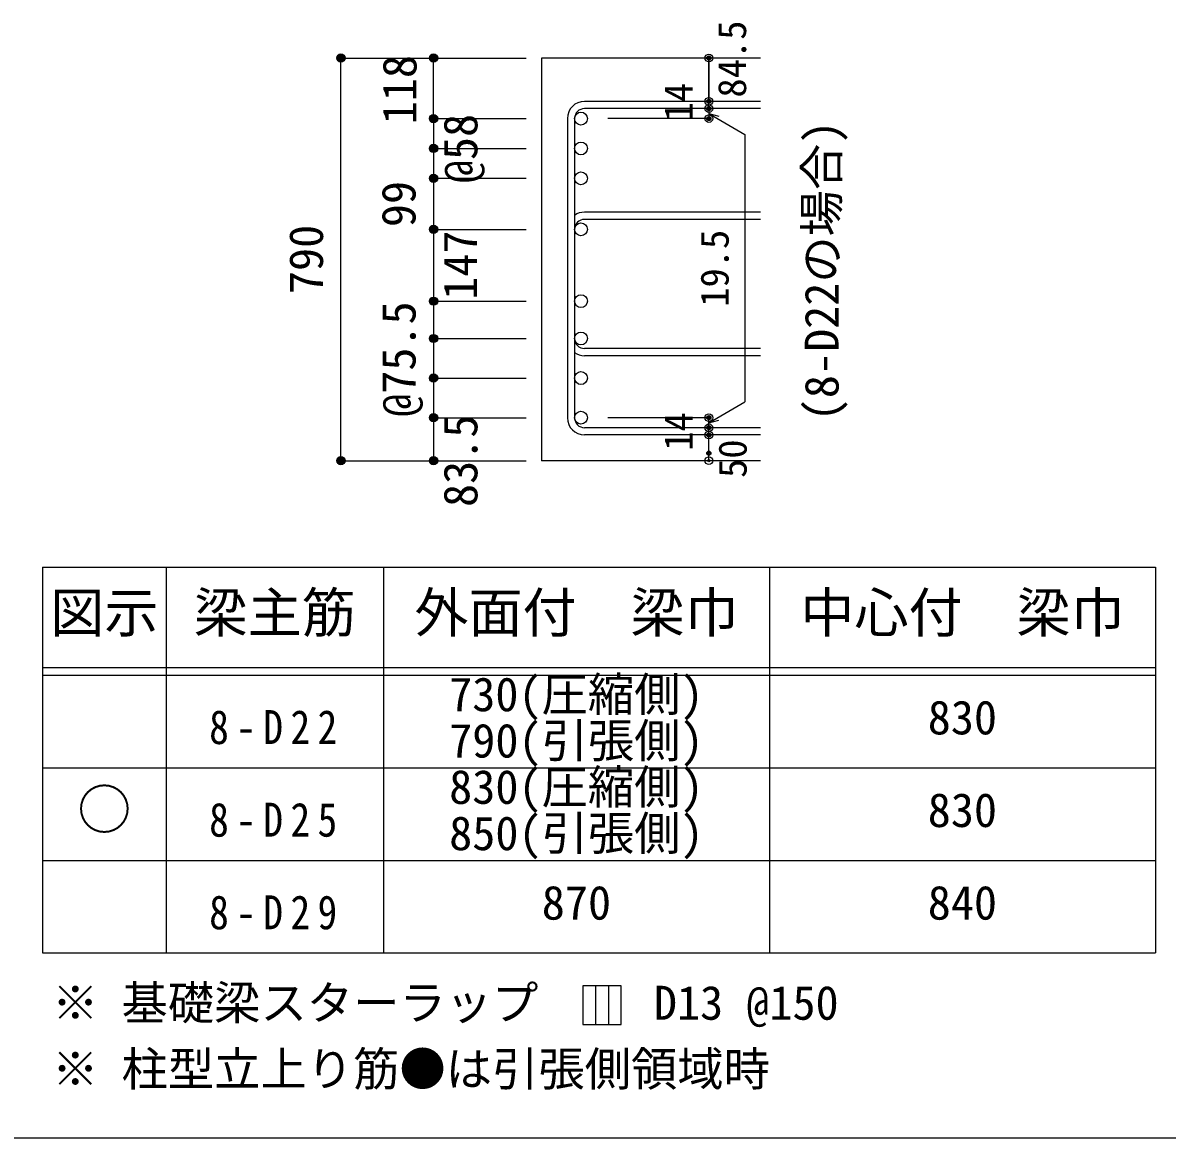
# Model space of a CAD drawing. Units: millimetres at full size, sheet at 1:30, with parts at other scales. Extents: x -5973 to 5954, y -4195 to 4201.
# Drawn here: x 1409 to 3633, y -4195 to -2028 of the extents above; entities that cross this region are included whole.
import ezdxf
from ezdxf.enums import TextEntityAlignment as Align

# ---------------------------------------------------------------- set-up
doc = ezdxf.new("R2010")
doc.units = ezdxf.units.MM
doc.header["$LTSCALE"] = 30
doc.header["$PDMODE"] = 32
doc.header["$PDSIZE"] = 15
for name, color, linetype in [('0-1_躯体線', 2, 'Continuous'), ('0-5_基礎梁筋', 7, 'Continuous'), ('0-6_スタラップ筋', 7, 'Continuous'), ('0-7_文字', 4, 'Continuous'), ('0-D_寸法', 4, 'Continuous'), ('6-7_文字', 7, 'Continuous'), ('6-E_枠', 7, 'Continuous'), ('F-0_枠', 6, 'Continuous')]:
    doc.layers.add(name, color=color, linetype=linetype)
doc.styles.add('ＭＳ ゴシック', font='')
doc.styles.get('ＭＳ ゴシック').set_extended_font_data('MS Gothic')

msp = doc.modelspace()

# ---------------------------------------------------------------- linework, layer by layer
at = {"layer": '0-1_躯体線'}
for p, q in [((2842.44, -2096.15), (2417.44, -2096.15)), ((2417.44, -2096.15), (2417.44, -2878.65)), ((2842.44, -2878.65), (2417.44, -2878.65))]:
    msp.add_line(p, q, dxfattribs=at)
at = {"layer": '0-5_基礎梁筋', "color": 3}
for centre in [(2493.94, -2213.84), (2493.94, -2271.84), (2493.94, -2329.84), (2493.94, -2429.15), (2493.94, -2568.65), (2493.94, -2568.65), (2493.94, -2568.65), (2493.94, -2641.15), (2493.94, -2641.15), (2493.94, -2641.15), (2493.94, -2718.15), (2493.94, -2718.15), (2493.94, -2718.15), (2493.94, -2795.15), (2493.94, -2795.15), (2493.94, -2795.15)]:
    msp.add_circle(centre, 12.5, dxfattribs=at)
at = {"layer": '0-5_基礎梁筋'}
for p in [(2027.44, -2096.15), (2027.44, -2878.65)]:
    msp.add_point(p, dxfattribs=at)
at = {"layer": '0-6_スタラップ筋'}
for p, q in [((2842.44, -2180.34), (2500.94, -2180.34)), ((2842.44, -2194.34), (2500.94, -2194.34)), ((2467.44, -2213.84), (2467.44, -2795.15)), ((2481.44, -2213.84), (2481.44, -2795.15)), ((2842.44, -2395.65), (2500.94, -2395.65)), ((2842.44, -2409.65), (2500.94, -2409.65)), ((2842.44, -2660.65), (2500.94, -2660.65)), ((2842.44, -2674.65), (2500.94, -2674.65)), ((2842.44, -2814.65), (2500.94, -2814.65)), ((2842.44, -2828.65), (2500.94, -2828.65))]:
    msp.add_line(p, q, dxfattribs=at)
for centre, radius, start, end in [((2500.94, -2213.84), 33.5, 90, 180), ((2500.94, -2213.84), 19.5, 90, 180), ((2500.94, -2429.15), 33.5, 90, 125.59765), ((2500.94, -2429.15), 19.5, 90, 180), ((2500.94, -2641.15), 19.5, 180, 270), ((2500.94, -2641.15), 33.5, 234.40235, 270), ((2500.94, -2795.15), 33.5, 180, 270), ((2500.94, -2795.15), 19.5, 180, 270)]:
    msp.add_arc(centre, radius, start, end, dxfattribs=at)
at = {"layer": '0-D_寸法'}
for p, q in [((2027.44, -2096.15), (2207.44, -2096.15)), ((2027.44, -2096.15), (2207.44, -2096.15)), ((2027.44, -2878.65), (2027.44, -2096.15)), ((2207.44, -2096.15), (2387.44, -2096.15)), ((2207.44, -2096.15), (2387.44, -2096.15)), ((2207.44, -2213.84), (2207.44, -2096.15)), ((2742.44, -2194.34), (2742.44, -2180.34)), ((2742.44, -2194.34), (2742.44, -2213.84)), ((2207.44, -2213.84), (2387.44, -2213.84)), ((2207.44, -2213.84), (2207.44, -2297.11)), ((2742.44, -2213.84), (2546.35, -2213.84)), ((2742.44, -2204.09), (2761.76, -2209.27)), ((2742.44, -2204.09), (2812.5, -2244.54)), ((2812.5, -2244.54), (2812.5, -2764.45)), ((2207.44, -2271.84), (2387.44, -2271.84)), ((2207.44, -2297.11), (2207.44, -2429.15)), ((2207.44, -2329.84), (2387.44, -2329.84)), ((2207.44, -2429.15), (2387.44, -2429.15)), ((2207.44, -2429.15), (2387.44, -2429.15)), ((2207.44, -2429.15), (2387.44, -2429.15)), ((2207.44, -2429.15), (2207.44, -2878.65)), ((2207.44, -2568.65), (2387.44, -2568.65)), ((2207.44, -2568.65), (2387.44, -2568.65)), ((2207.44, -2568.65), (2387.44, -2568.65)), ((2207.44, -2641.15), (2387.44, -2641.15)), ((2207.44, -2641.15), (2387.44, -2641.15)), ((2207.44, -2641.15), (2387.44, -2641.15)), ((2207.44, -2718.15), (2387.44, -2718.15)), ((2207.44, -2718.15), (2387.44, -2718.15)), ((2207.44, -2718.15), (2387.44, -2718.15)), ((2742.44, -2804.9), (2812.5, -2764.45)), ((2207.44, -2795.15), (2387.44, -2795.15)), ((2207.44, -2795.15), (2387.44, -2795.15)), ((2207.44, -2795.15), (2387.44, -2795.15)), ((2742.44, -2795.15), (2546.35, -2795.15)), ((2742.44, -2814.65), (2742.44, -2795.15)), ((2742.44, -2804.9), (2761.76, -2799.72)), ((2742.44, -2828.65), (2742.44, -2814.65)), ((2742.44, -2878.65), (2742.44, -2828.65)), ((2027.44, -2878.65), (2207.44, -2878.65)), ((2207.44, -2878.65), (2387.44, -2878.65))]:
    msp.add_line(p, q, dxfattribs=at)
msp.add_lwpolyline([(2742.44, -2096.15), (2742.44, -2180.34), (2742.44, -2096.15)], dxfattribs=at)
for centre, radius in [((2027.44, -2096.15), 8), ((2027.44, -2096.15), 7.2), ((2027.44, -2096.15), 6.4), ((2207.44, -2096.15), 8), ((2207.44, -2096.15), 7.2), ((2207.44, -2096.15), 6.4), ((2027.44, -2096.15), 5.6), ((2027.44, -2096.15), 4.8), ((2027.44, -2096.15), 4), ((2027.44, -2096.15), 3.2), ((2027.44, -2096.15), 2.4), ((2027.44, -2096.15), 1.6), ((2027.44, -2096.15), 0.8), ((2207.44, -2096.15), 5.6), ((2207.44, -2096.15), 4.8), ((2207.44, -2096.15), 4), ((2207.44, -2096.15), 3.2), ((2207.44, -2096.15), 2.4), ((2207.44, -2096.15), 1.6), ((2207.44, -2096.15), 0.8), ((2742.44, -2096.15), 4), ((2742.44, -2096.15), 3.6), ((2742.44, -2096.15), 3.2), ((2742.44, -2096.15), 2.8), ((2742.44, -2096.15), 2.4), ((2742.44, -2096.15), 2), ((2742.44, -2096.15), 1.6), ((2742.44, -2096.15), 1.2), ((2742.44, -2096.15), 0.8), ((2742.44, -2096.15), 0.4), ((2742.44, -2180.34), 4), ((2742.44, -2180.34), 3.6), ((2742.44, -2180.34), 3.2), ((2742.44, -2180.34), 2.8), ((2742.44, -2180.34), 2.4), ((2742.44, -2180.34), 2), ((2742.44, -2180.34), 1.6), ((2742.44, -2194.34), 4), ((2742.44, -2194.34), 3.6), ((2742.44, -2194.34), 3.2), ((2742.44, -2194.34), 2.8), ((2742.44, -2194.34), 2.4), ((2742.44, -2194.34), 2), ((2742.44, -2194.34), 1.6), ((2742.44, -2180.34), 1.2), ((2742.44, -2194.34), 1.2), ((2742.44, -2180.34), 0.8), ((2742.44, -2194.34), 0.8), ((2742.44, -2180.34), 0.4), ((2742.44, -2194.34), 0.4), ((2207.44, -2213.84), 8), ((2207.44, -2213.84), 7.2), ((2207.44, -2213.84), 6.4), ((2207.44, -2213.84), 5.6), ((2207.44, -2213.84), 4.8), ((2207.44, -2213.84), 4), ((2207.44, -2213.84), 3.2), ((2207.44, -2213.84), 2.4), ((2207.44, -2213.84), 1.6), ((2207.44, -2213.84), 0.8), ((2742.44, -2213.84), 4), ((2742.44, -2213.84), 3.6), ((2742.44, -2213.84), 3.2), ((2742.44, -2213.84), 2.8), ((2742.44, -2213.84), 2.4), ((2742.44, -2213.84), 2), ((2742.44, -2213.84), 1.6), ((2742.44, -2213.84), 1.2), ((2742.44, -2213.84), 0.8), ((2742.44, -2213.84), 0.4), ((2207.44, -2271.84), 8), ((2207.44, -2271.84), 7.2), ((2207.44, -2271.84), 6.4), ((2207.44, -2271.84), 5.6), ((2207.44, -2271.84), 4.8), ((2207.44, -2271.84), 4), ((2207.44, -2271.84), 3.2), ((2207.44, -2271.84), 2.4), ((2207.44, -2271.84), 1.6), ((2207.44, -2271.84), 0.8), ((2207.44, -2329.84), 8), ((2207.44, -2329.84), 7.2), ((2207.44, -2329.84), 6.4), ((2207.44, -2329.84), 5.6), ((2207.44, -2329.84), 4.8), ((2207.44, -2329.84), 4), ((2207.44, -2329.84), 3.2), ((2207.44, -2329.84), 2.4), ((2207.44, -2329.84), 1.6), ((2207.44, -2329.84), 0.8), ((2207.44, -2429.15), 8), ((2207.44, -2429.15), 8), ((2207.44, -2429.15), 7.2), ((2207.44, -2429.15), 7.2), ((2207.44, -2429.15), 6.4), ((2207.44, -2429.15), 6.4), ((2207.44, -2429.15), 5.6), ((2207.44, -2429.15), 5.6), ((2207.44, -2429.15), 4.8), ((2207.44, -2429.15), 4.8), ((2207.44, -2429.15), 4), ((2207.44, -2429.15), 4), ((2207.44, -2429.15), 3.2), ((2207.44, -2429.15), 3.2), ((2207.44, -2429.15), 2.4), ((2207.44, -2429.15), 2.4), ((2207.44, -2429.15), 1.6), ((2207.44, -2429.15), 1.6), ((2207.44, -2429.15), 0.8), ((2207.44, -2429.15), 0.8), ((2207.44, -2568.65), 8), ((2207.44, -2568.65), 8), ((2207.44, -2568.65), 7.2), ((2207.44, -2568.65), 7.2), ((2207.44, -2568.65), 6.4), ((2207.44, -2568.65), 6.4), ((2207.44, -2568.65), 5.6), ((2207.44, -2568.65), 5.6), ((2207.44, -2568.65), 4.8), ((2207.44, -2568.65), 4.8), ((2207.44, -2568.65), 4), ((2207.44, -2568.65), 4), ((2207.44, -2568.65), 3.2), ((2207.44, -2568.65), 3.2), ((2207.44, -2568.65), 2.4), ((2207.44, -2568.65), 2.4), ((2207.44, -2568.65), 1.6), ((2207.44, -2568.65), 1.6), ((2207.44, -2568.65), 0.8), ((2207.44, -2568.65), 0.8), ((2207.44, -2641.15), 8), ((2207.44, -2641.15), 8), ((2207.44, -2641.15), 7.2), ((2207.44, -2641.15), 7.2), ((2207.44, -2641.15), 6.4), ((2207.44, -2641.15), 6.4), ((2207.44, -2641.15), 5.6), ((2207.44, -2641.15), 5.6), ((2207.44, -2641.15), 4.8), ((2207.44, -2641.15), 4.8), ((2207.44, -2641.15), 4), ((2207.44, -2641.15), 4), ((2207.44, -2641.15), 3.2), ((2207.44, -2641.15), 3.2), ((2207.44, -2641.15), 2.4), ((2207.44, -2641.15), 2.4), ((2207.44, -2641.15), 1.6), ((2207.44, -2641.15), 1.6), ((2207.44, -2641.15), 0.8), ((2207.44, -2641.15), 0.8), ((2207.44, -2718.15), 8), ((2207.44, -2718.15), 8), ((2207.44, -2718.15), 7.2), ((2207.44, -2718.15), 7.2), ((2207.44, -2718.15), 6.4), ((2207.44, -2718.15), 6.4), ((2207.44, -2718.15), 5.6), ((2207.44, -2718.15), 5.6), ((2207.44, -2718.15), 4.8), ((2207.44, -2718.15), 4.8), ((2207.44, -2718.15), 4), ((2207.44, -2718.15), 4), ((2207.44, -2718.15), 3.2), ((2207.44, -2718.15), 3.2), ((2207.44, -2718.15), 2.4), ((2207.44, -2718.15), 2.4), ((2207.44, -2718.15), 1.6), ((2207.44, -2718.15), 1.6), ((2207.44, -2718.15), 0.8), ((2207.44, -2718.15), 0.8), ((2207.44, -2795.15), 8), ((2207.44, -2795.15), 8), ((2207.44, -2795.15), 7.2), ((2207.44, -2795.15), 7.2), ((2207.44, -2795.15), 6.4), ((2207.44, -2795.15), 6.4), ((2207.44, -2795.15), 5.6), ((2207.44, -2795.15), 5.6), ((2207.44, -2795.15), 4.8), ((2207.44, -2795.15), 4.8), ((2207.44, -2795.15), 4), ((2207.44, -2795.15), 4), ((2207.44, -2795.15), 3.2), ((2207.44, -2795.15), 3.2), ((2207.44, -2795.15), 2.4), ((2207.44, -2795.15), 2.4), ((2207.44, -2795.15), 1.6), ((2207.44, -2795.15), 1.6), ((2207.44, -2795.15), 0.8), ((2207.44, -2795.15), 0.8), ((2742.44, -2795.15), 4), ((2742.44, -2795.15), 3.6), ((2742.44, -2795.15), 3.2), ((2742.44, -2795.15), 2.8), ((2742.44, -2795.15), 2.4), ((2742.44, -2795.15), 2), ((2742.44, -2795.15), 1.6), ((2742.44, -2795.15), 1.2), ((2742.44, -2795.15), 0.8), ((2742.44, -2795.15), 0.4), ((2742.44, -2814.65), 4), ((2742.44, -2814.65), 3.6), ((2742.44, -2814.65), 3.2), ((2742.44, -2814.65), 2.8), ((2742.44, -2814.65), 2.4), ((2742.44, -2814.65), 2), ((2742.44, -2814.65), 1.6), ((2742.44, -2814.65), 1.2), ((2742.44, -2814.65), 0.8), ((2742.44, -2814.65), 0.4), ((2742.44, -2828.65), 4), ((2742.44, -2828.65), 3.6), ((2742.44, -2828.65), 3.2), ((2742.44, -2828.65), 2.8), ((2742.44, -2828.65), 2.4), ((2742.44, -2828.65), 2), ((2742.44, -2828.65), 1.6), ((2742.44, -2828.65), 1.2), ((2742.44, -2828.65), 0.8), ((2742.44, -2828.65), 0.4), ((2742.44, -2864.15), 4), ((2742.44, -2864.15), 3.6), ((2742.44, -2864.15), 3.2), ((2742.44, -2864.15), 2.8), ((2742.44, -2864.15), 2.4), ((2027.44, -2878.65), 8), ((2027.44, -2878.65), 8), ((2027.44, -2878.65), 7.2), ((2027.44, -2878.65), 7.2), ((2027.44, -2878.65), 6.4), ((2027.44, -2878.65), 6.4), ((2027.44, -2878.65), 5.6), ((2027.44, -2878.65), 5.6), ((2027.44, -2878.65), 4.8), ((2027.44, -2878.65), 4.8), ((2027.44, -2878.65), 4), ((2027.44, -2878.65), 4), ((2027.44, -2878.65), 3.2), ((2027.44, -2878.65), 3.2), ((2027.44, -2878.65), 2.4), ((2027.44, -2878.65), 2.4), ((2027.44, -2878.65), 1.6), ((2027.44, -2878.65), 1.6), ((2027.44, -2878.65), 1.6), ((2027.44, -2878.65), 0.8), ((2027.44, -2878.65), 0.8), ((2027.44, -2878.65), 0.8), ((2207.44, -2878.65), 8), ((2207.44, -2878.65), 8), ((2207.44, -2878.65), 7.2), ((2207.44, -2878.65), 7.2), ((2207.44, -2878.65), 6.4), ((2207.44, -2878.65), 6.4), ((2207.44, -2878.65), 5.6), ((2207.44, -2878.65), 5.6), ((2207.44, -2878.65), 4.8), ((2207.44, -2878.65), 4.8), ((2207.44, -2878.65), 4), ((2207.44, -2878.65), 4), ((2207.44, -2878.65), 3.2), ((2207.44, -2878.65), 3.2), ((2207.44, -2878.65), 2.4), ((2207.44, -2878.65), 2.4), ((2207.44, -2878.65), 1.6), ((2207.44, -2878.65), 1.6), ((2207.44, -2878.65), 1.6), ((2207.44, -2878.65), 0.8), ((2207.44, -2878.65), 0.8), ((2207.44, -2878.65), 0.8), ((2742.44, -2878.65), 2), ((2742.44, -2878.65), 1.6), ((2742.44, -2878.65), 1.2), ((2742.44, -2878.65), 0.8), ((2742.44, -2878.65), 0.4)]:
    msp.add_circle(centre, radius, dxfattribs=at)
at = {"layer": '0-D_寸法', "color": 7}
for p in [(2027.44, -2096.15), (2207.44, -2096.15), (2742.44, -2096.15), (2742.44, -2180.34), (2742.44, -2194.34), (2207.44, -2213.84), (2207.44, -2213.84), (2742.44, -2213.84), (2207.44, -2271.84), (2207.44, -2271.84), (2207.44, -2329.84), (2207.44, -2329.84), (2207.44, -2429.15), (2207.44, -2429.15), (2207.44, -2429.15), (2207.44, -2568.65), (2207.44, -2568.65), (2207.44, -2568.65), (2207.44, -2641.15), (2207.44, -2641.15), (2207.44, -2641.15), (2207.44, -2718.15), (2207.44, -2718.15), (2207.44, -2718.15), (2207.44, -2795.15), (2207.44, -2795.15), (2207.44, -2795.15), (2742.44, -2795.15), (2742.44, -2795.15), (2742.44, -2814.65), (2742.44, -2828.65), (2027.44, -2878.65), (2027.44, -2878.65), (2027.44, -2878.65), (2207.44, -2878.65), (2207.44, -2878.65), (2207.44, -2878.65), (2742.44, -2878.65)]:
    msp.add_point(p, dxfattribs=at)
at = {"layer": '6-7_文字'}
for p, q in [((2522.23, -3899.56), (2522.23, -3974.56)), ((2547.23, -3899.56), (2547.23, -3974.56))]:
    msp.add_line(p, q, dxfattribs=at)
msp.add_lwpolyline([(2497.23, -3974.56), (2572.23, -3974.56), (2572.23, -3899.56), (2497.23, -3899.56)], close=True, dxfattribs=at)
at = {"layer": '6-E_枠', "color": 3}
for p, q in [((1447.71, -3085.43), (1447.71, -3835.43)), ((1447.71, -3085.43), (3610.24, -3085.43)), ((3610.24, -3085.43), (3610.24, -3835.43)), ((1447.71, -3835.43), (3610.24, -3835.43))]:
    msp.add_line(p, q, dxfattribs=at)
at = {"layer": '6-E_枠'}
for p, q in [((1687.71, -3085.43), (1687.71, -3835.43)), ((2110.24, -3085.43), (2110.24, -3835.43)), ((2860.24, -3085.43), (2860.24, -3835.43)), ((1447.71, -3280.43), (3610.24, -3280.43)), ((1447.71, -3295.43), (3610.24, -3295.43)), ((1447.71, -3475.43), (3610.24, -3475.43)), ((1447.71, -3655.43), (3610.24, -3655.43))]:
    msp.add_line(p, q, dxfattribs=at)
at = {"layer": 'F-0_枠'}
msp.add_line((5954.1, -4195.24), (-5972.88, -4195.24), dxfattribs=at)

# ---------------------------------------------------------------- texts
at = {"layer": '0-7_文字', "color": 7, "style": 'ＭＳ ゴシック'}
msp.add_text('(8-D22の場合)', height=65.98, rotation=90, dxfattribs=at).set_placement((3014.32, -2802.06), align=Align.BOTTOM_LEFT)
at = {"layer": '0-D_寸法', "style": 'ＭＳ ゴシック'}
for s, height, p in [('84.5', 54.99, (2831.36, -2172.98)), ('118', 65.98, (2194.07, -2224.97)), ('14', 54.99, (2727.21, -2219.01)), ('@58', 65.98, (2312.44, -2339.34)), ('99', 65.98, (2192.21, -2424.73)), ('790', 65.98, (2012.44, -2554.9)), ('147', 65.98, (2311.97, -2565.86)), ('19.5', 54.99, (2797.5, -2579.5)), ('@75.5', 65.98, (2192.37, -2793.49)), ('83.5', 65.98, (2312.44, -2968.65)), ('14', 54.99, (2727.18, -2859.32)), ('50', 54.99, (2832.44, -2912.15))]:
    msp.add_text(s, height=height, rotation=90, dxfattribs=at).set_placement(p, align=Align.BOTTOM_LEFT)
at = {"layer": '6-7_文字', "color": 2, "style": 'ＭＳ ゴシック'}
for s, p in [('図示', (1462.71, -3235.43)), ('梁主筋', (1741.48, -3235.43)), ('外面付\u3000梁巾', (2170.24, -3235.43)), ('中心付\u3000梁巾', (2920.24, -3235.43)), ('○', (1515.21, -3617.93))]:
    msp.add_text(s, height=76.98, dxfattribs=at).set_placement(p, align=Align.BOTTOM_LEFT)
at = {"layer": '6-7_文字', "style": 'ＭＳ ゴシック'}
for s, p in [('730(圧縮側)', (2237.74, -3385.43)), ('830', (3167.74, -3430.43)), ('790(引張側)', (2237.74, -3475.43)), ('830(圧縮側)', (2237.74, -3565.43)), ('830', (3167.74, -3610.43)), ('850(引張側)', (2237.74, -3655.43)), ('870', (2417.74, -3790.43)), ('840', (3167.74, -3790.43)), ('※ 基礎梁スターラップ     D13 @150', (1466.27, -3985.01)), ('※ 柱型立上り筋●は引張側領域時', (1466.27, -4113.51))]:
    msp.add_text(s, height=65.98, dxfattribs=at).set_placement(p, align=Align.BOTTOM_LEFT)
at = {"layer": '6-7_文字', "char_height": 65.98, "attachment_point": 7, "style": 'ＭＳ ゴシック'}
for s, insert in [('\\T1.38;\\W0.85;8-D22', (1771.48, -3430.43)), ('\\T1.38;\\W0.85;8-D25', (1771.48, -3610.43)), ('\\T1.38;\\W0.85;8-D29', (1771.48, -3790.43))]:
    msp.add_mtext(s, dxfattribs=dict(at, insert=insert))

doc.saveas('drawing.dxf')
